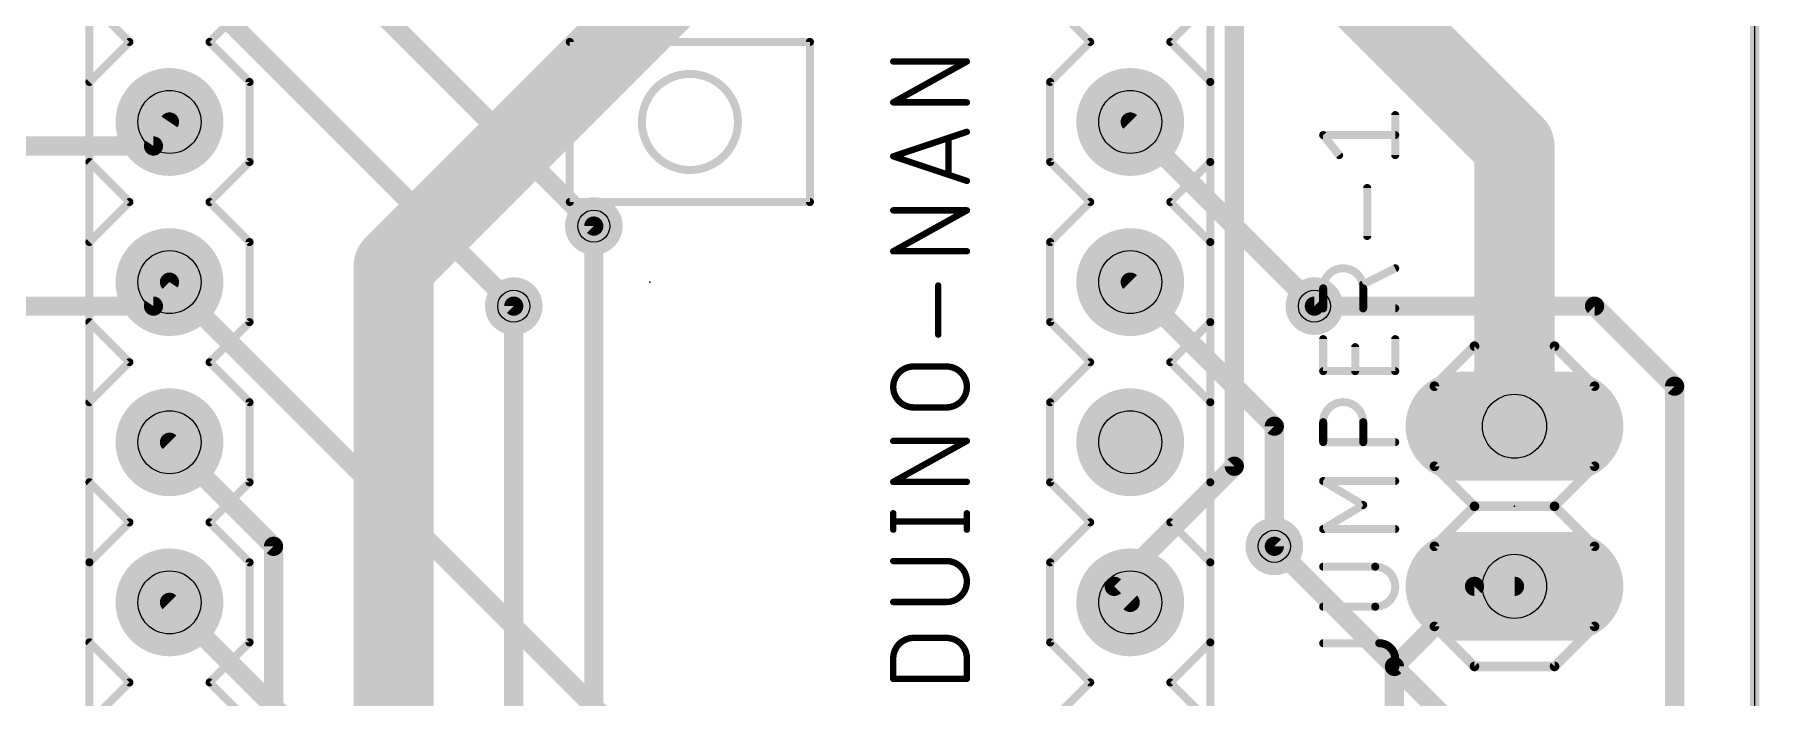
# Model space of a CAD drawing. Extents: x -0.05 to 2.15, y -0.05 to 2.68.
# Drawn here: x 1.076 to 2.153, y 1.181 to 1.595 of the extents above; entities that cross this region are included whole.
import ezdxf

# ---------------------------------------------------------------- set-up
doc = ezdxf.new("R2010")
doc.units = 0
for name, color, linetype in [('1', 12, 'CONTINUOUS'), ('16', 132, 'CONTINUOUS'), ('17', 110, 'CONTINUOUS'), ('18', 110, 'CONTINUOUS'), ('20', 31, 'CONTINUOUS'), ('21', 253, 'CONTINUOUS'), ('23', 53, 'CONTINUOUS'), ('25', 253, 'CONTINUOUS'), ('29', 253, 'CONTINUOUS'), ('30', 253, 'CONTINUOUS'), ('44', 253, 'CONTINUOUS'), ('51', 253, 'CONTINUOUS')]:
    doc.layers.add(name, color=color, linetype=linetype)

# ---------------------------------------------------------------- blocks, each defined once
blk = doc.blocks.new('RECT')
blk.add_solid([(-0.5, -0.5), (0.5, -0.5), (-0.5, 0.5), (0.5, 0.5)])
blk = doc.blocks.new('LONGP100')
at = {"const_width": 1}
blk.add_lwpolyline([(-0.5, 0), (0.5, 0)], dxfattribs=at)
at = {"const_width": 0.5}
for points in [[(-0.5, 0.25, 1), (-0.5, -0.25)], [(0.5, -0.25, 1), (0.5, 0.25)]]:
    blk.add_lwpolyline(points, format="xyb", dxfattribs=at)
blk = doc.blocks.new('ROUNDP')
at = {"const_width": 0.5}
blk.add_lwpolyline([(0, -0.25, 1), (0, 0.25, 1), (0, -0.25)], format="xyb", dxfattribs=at)
blk = doc.blocks.new('ROUNDV')
at = {"const_width": 0.5}
blk.add_lwpolyline([(0, -0.25, 1), (0, 0.25, 1), (0, -0.25)], format="xyb", dxfattribs=at)

msp = doc.modelspace()

# ---------------------------------------------------------------- linework, layer by layer
at = {"layer": '1'}
for points, const_width in [([(2.15, 0.05), (2.15, 2.25)], 0.006), ([(1.16, 1.74), (1.425, 1.475)], 0.012), ([(1.825, 1.325), (1.825, 1.675)], 0.012), ([(1.16, 1.64), (1.375, 1.425)], 0.012), ([(1.15, 1.525), (1.16, 1.54)], 0.012), ([(1.15, 1.525), (0.8, 1.525)], 0.012), ([(1.16, 1.44), (1.475, 1.125)], 0.012), ([(1.875, 1.425), (2.05, 1.425)], 0.012), ([(2.05, 1.425), (2.1, 1.375)], 0.012), ([(2.1, 1.375), (2.1, 0.625)], 0.012), ([(1.75, 1.25), (1.825, 1.325)], 0.012), ([(1.85, 1.275), (2.075, 1.05)], 0.012), ([(1.75, 1.25), (1.76, 1.24)], 0.012), ([(1.6, 0.8), (1.16, 1.24)], 0.012)]:
    msp.add_lwpolyline(points, dxfattribs=dict(at, const_width=const_width))
at = {"layer": '1', "const_width": 0.006}
for points in [[(1.162496, 1.538336, 1), (1.157504, 1.541664)], [(1.15, 1.522, 1), (1.15, 1.528)], [(1.147504, 1.526664, 1), (1.152496, 1.523336)], [(1.422879, 1.472879, 1), (1.427121, 1.477121)], [(1.162121, 1.442121, 1), (1.157879, 1.437879)], [(1.372879, 1.422879, 1), (1.377121, 1.427121)], [(1.875, 1.428, 1), (1.875, 1.422)], [(2.052121, 1.427121, 1), (2.047879, 1.422879)], [(2.05, 1.422, 1), (2.05, 1.428)], [(2.103, 1.375, 1), (2.097, 1.375)], [(2.097879, 1.372879, 1), (2.102121, 1.377121)], [(1.822, 1.325, 1), (1.828, 1.325)], [(1.827121, 1.322879, 1), (1.822879, 1.327121)], [(1.852121, 1.277121, 1), (1.847879, 1.272879)], [(1.752121, 1.252121, 1), (1.747879, 1.247879)], [(1.747879, 1.252121, 1), (1.752121, 1.247879)], [(1.162121, 1.242121, 1), (1.157879, 1.237879)], [(1.757879, 1.237879, 1), (1.762121, 1.242121)]]:
    msp.add_lwpolyline(points, format="xyb", dxfattribs=at)
at = {"layer": '16'}
for points, const_width in [([(2.15, 0), (2.15, 2.3)], 0.006), ([(1.3, 1.45), (1.675, 1.825)], 0.05), ([(1.85, 1.675), (2, 1.525)], 0.05), ([(1.76, 1.54), (1.875, 1.425)], 0.012), ([(2, 1.525), (2, 1.35)], 0.05), ([(1.425, 1.475), (1.425, 0.7)], 0.012), ([(1.3, 0.75), (1.3, 1.45)], 0.05), ([(1.15, 1.425), (1.16, 1.44)], 0.012), ([(1.76, 1.44), (1.85, 1.35)], 0.012), ([(0.7, 1.425), (1.15, 1.425)], 0.012), ([(1.375, 1.425), (1.375, 0.725)], 0.012), ([(1.85, 1.35), (1.85, 1.275)], 0.012), ([(1.225, 1.275), (1.16, 1.34)], 0.012), ([(1.225, 1.05), (1.225, 1.275)], 0.012), ([(1.975, 1.25), (1.925, 1.2)], 0.012), ([(2, 1.25), (1.975, 1.25)], 0.012), ([(1.925, 1.2), (1.925, 0.775)], 0.012)]:
    msp.add_lwpolyline(points, dxfattribs=dict(at, const_width=const_width))
for points, const_width in [([(1.762121, 1.542121, 1), (1.757879, 1.537879)], 0.006), ([(2.0125, 1.525, 1), (1.9875, 1.525)], 0.025), ([(1.991161, 1.516161, 1), (2.008839, 1.533839)], 0.025), ([(1.428, 1.475, 1), (1.422, 1.475)], 0.006), ([(1.3125, 1.45, 1), (1.2875, 1.45)], 0.025), ([(1.291161, 1.458839, 1), (1.308839, 1.441161)], 0.025), ([(1.162496, 1.438336, 1), (1.157504, 1.441664)], 0.006), ([(1.762121, 1.442121, 1), (1.757879, 1.437879)], 0.006), ([(1.147504, 1.426664, 1), (1.152496, 1.423336)], 0.006), ([(1.15, 1.422, 1), (1.15, 1.428)], 0.006), ([(1.378, 1.425, 1), (1.372, 1.425)], 0.006), ([(1.872879, 1.422879, 1), (1.877121, 1.427121)], 0.006), ([(1.9875, 1.35, 1), (2.0125, 1.35)], 0.025), ([(1.853, 1.35, 1), (1.847, 1.35)], 0.006), ([(1.847879, 1.347879, 1), (1.852121, 1.352121)], 0.006), ([(1.162121, 1.342121, 1), (1.157879, 1.337879)], 0.006), ([(1.228, 1.275, 1), (1.222, 1.275)], 0.006), ([(1.222879, 1.272879, 1), (1.227121, 1.277121)], 0.006), ([(1.847, 1.275, 1), (1.853, 1.275)], 0.006), ([(1.975, 1.253, 1), (1.975, 1.247)], 0.006), ([(1.977121, 1.247879, 1), (1.972879, 1.252121)], 0.006), ([(2, 1.247, 1), (2, 1.253)], 0.006), ([(1.928, 1.2, 1), (1.922, 1.2)], 0.006), ([(1.922879, 1.202121, 1), (1.927121, 1.197879)], 0.006)]:
    msp.add_lwpolyline(points, format="xyb", dxfattribs=dict(at, const_width=const_width))
at = {"layer": '20'}
msp.add_line((2.15, 0), (2.15, 2.3), dxfattribs=at)
at = {"layer": '21'}
for points, const_width in [([(1.11, 1.915), (1.11, 1.265)], 0.005), ([(1.11, 1.615), (1.135, 1.59)], 0.005), ([(1.185, 1.59), (1.21, 1.615)], 0.005), ([(1.735, 1.59), (1.71, 1.615)], 0.005), ([(1.785, 1.59), (1.81, 1.615)], 0.005), ([(1.81, 1.565), (1.81, 1.615)], 0.005), ([(1.135, 1.59), (1.11, 1.565)], 0.005), ([(1.21, 1.565), (1.185, 1.59)], 0.005), ([(1.56, 1.59), (1.41, 1.59)], 0.005), ([(1.41, 1.59), (1.41, 1.49)], 0.005), ([(1.56, 1.49), (1.56, 1.59)], 0.005), ([(1.71, 1.565), (1.735, 1.59)], 0.005), ([(1.81, 1.565), (1.785, 1.59)], 0.005), ([(1.21, 1.515), (1.21, 1.565)], 0.005), ([(1.71, 1.515), (1.71, 1.565)], 0.005), ([(1.81, 1.515), (1.81, 1.565)], 0.005), ([(1.11, 1.515), (1.135, 1.49)], 0.005), ([(1.185, 1.49), (1.21, 1.515)], 0.005), ([(1.735, 1.49), (1.71, 1.515)], 0.005), ([(1.785, 1.49), (1.81, 1.515)], 0.005), ([(1.81, 1.465), (1.81, 1.515)], 0.005), ([(1.135, 1.49), (1.11, 1.465)], 0.005), ([(1.21, 1.465), (1.185, 1.49)], 0.005), ([(1.41, 1.49), (1.56, 1.49)], 0.005), ([(1.71, 1.465), (1.735, 1.49)], 0.005), ([(1.81, 1.465), (1.785, 1.49)], 0.005), ([(1.21, 1.415), (1.21, 1.465)], 0.005), ([(1.71, 1.415), (1.71, 1.465)], 0.005), ([(1.81, 1.415), (1.81, 1.465)], 0.005), ([(1.11, 1.415), (1.135, 1.39)], 0.005), ([(1.185, 1.39), (1.21, 1.415)], 0.005), ([(1.735, 1.39), (1.71, 1.415)], 0.005), ([(1.785, 1.39), (1.81, 1.415)], 0.005), ([(1.81, 1.365), (1.81, 1.415)], 0.005), ([(1.95, 1.375), (1.975, 1.4)], 0.006), ([(1.975, 1.4), (2.025, 1.4)], 0.006), ([(2.025, 1.4), (2.05, 1.375)], 0.006), ([(1.135, 1.39), (1.11, 1.365)], 0.005), ([(1.21, 1.365), (1.185, 1.39)], 0.005), ([(1.71, 1.365), (1.735, 1.39)], 0.005), ([(1.81, 1.365), (1.785, 1.39)], 0.005), ([(1.95, 1.325), (1.95, 1.375)], 0.006), ([(2.05, 1.375), (2.05, 1.325)], 0.006), ([(1.21, 1.315), (1.21, 1.365)], 0.005), ([(1.71, 1.315), (1.71, 1.365)], 0.005), ([(1.81, 1.315), (1.81, 1.365)], 0.005), ([(1.975, 1.3), (1.95, 1.325)], 0.006), ([(2.05, 1.325), (2.025, 1.3)], 0.006), ([(1.11, 1.315), (1.135, 1.29)], 0.005), ([(1.185, 1.29), (1.21, 1.315)], 0.005), ([(1.735, 1.29), (1.71, 1.315)], 0.005), ([(1.785, 1.29), (1.81, 1.315)], 0.005), ([(1.81, 1.265), (1.81, 1.315)], 0.005), ([(1.95, 1.275), (1.975, 1.3)], 0.006), ([(1.975, 1.3), (2.025, 1.3)], 0.006), ([(2.025, 1.3), (2.05, 1.275)], 0.006), ([(1.135, 1.29), (1.11, 1.265)], 0.005), ([(1.21, 1.265), (1.185, 1.29)], 0.005), ([(1.71, 1.265), (1.735, 1.29)], 0.005), ([(1.81, 1.265), (1.785, 1.29)], 0.005), ([(1.95, 1.225), (1.95, 1.275)], 0.006), ([(2.05, 1.275), (2.05, 1.225)], 0.006), ([(1.11, 1.265), (1.11, 0.965)], 0.005), ([(1.21, 1.215), (1.21, 1.265)], 0.005), ([(1.71, 1.215), (1.71, 1.265)], 0.005), ([(1.81, 1.215), (1.81, 1.265)], 0.005), ([(1.11, 1.215), (1.135, 1.19)], 0.005), ([(1.185, 1.19), (1.21, 1.215)], 0.005), ([(1.735, 1.19), (1.71, 1.215)], 0.005), ([(1.785, 1.19), (1.81, 1.215)], 0.005), ([(1.81, 1.165), (1.81, 1.215)], 0.005), ([(1.95, 1.225), (1.975, 1.2)], 0.006), ([(2.025, 1.2), (2.05, 1.225)], 0.006), ([(1.975, 1.2), (2.025, 1.2)], 0.006), ([(1.135, 1.19), (1.11, 1.165)], 0.005), ([(1.21, 1.165), (1.185, 1.19)], 0.005), ([(1.71, 1.165), (1.735, 1.19)], 0.005), ([(1.81, 1.165), (1.785, 1.19)], 0.005)]:
    msp.add_lwpolyline(points, dxfattribs=dict(at, const_width=const_width))
for points, const_width in [([(1.135884, 1.589116, 1), (1.134116, 1.590884)], 0.0025), ([(1.134116, 1.589116, 1), (1.135884, 1.590884)], 0.0025), ([(1.185884, 1.590884, 1), (1.184116, 1.589116)], 0.0025), ([(1.184116, 1.590884, 1), (1.185884, 1.589116)], 0.0025), ([(1.41, 1.59125, 1), (1.41, 1.58875)], 0.0025), ([(1.41125, 1.59, 1), (1.40875, 1.59)], 0.0025), ([(1.56125, 1.59, 1), (1.55875, 1.59)], 0.0025), ([(1.56, 1.58875, 1), (1.56, 1.59125)], 0.0025), ([(1.735884, 1.589116, 1), (1.734116, 1.590884)], 0.0025), ([(1.734116, 1.589116, 1), (1.735884, 1.590884)], 0.0025), ([(1.785884, 1.590884, 1), (1.784116, 1.589116)], 0.0025), ([(1.784116, 1.590884, 1), (1.785884, 1.589116)], 0.0025), ([(1.109116, 1.565884, 1), (1.110884, 1.564116)], 0.0025), ([(1.21125, 1.565, 1), (1.20875, 1.565)], 0.0025), ([(1.209116, 1.564116, 1), (1.210884, 1.565884)], 0.0025), ([(1.485, 1.51, 1), (1.485, 1.57, 1), (1.485, 1.51)], 0.005), ([(1.71125, 1.565, 1), (1.70875, 1.565)], 0.0025), ([(1.709116, 1.565884, 1), (1.710884, 1.564116)], 0.0025), ([(1.81125, 1.565, 1), (1.80875, 1.565)], 0.0025), ([(1.80875, 1.565, 1), (1.81125, 1.565)], 0.0025), ([(1.809116, 1.564116, 1), (1.810884, 1.565884)], 0.0025), ([(1.110884, 1.515884, 1), (1.109116, 1.514116)], 0.0025), ([(1.20875, 1.515, 1), (1.21125, 1.515)], 0.0025), ([(1.210884, 1.514116, 1), (1.209116, 1.515884)], 0.0025), ([(1.710884, 1.515884, 1), (1.709116, 1.514116)], 0.0025), ([(1.70875, 1.515, 1), (1.71125, 1.515)], 0.0025), ([(1.81125, 1.515, 1), (1.80875, 1.515)], 0.0025), ([(1.80875, 1.515, 1), (1.81125, 1.515)], 0.0025), ([(1.810884, 1.514116, 1), (1.809116, 1.515884)], 0.0025), ([(1.135884, 1.489116, 1), (1.134116, 1.490884)], 0.0025), ([(1.134116, 1.489116, 1), (1.135884, 1.490884)], 0.0025), ([(1.185884, 1.490884, 1), (1.184116, 1.489116)], 0.0025), ([(1.184116, 1.490884, 1), (1.185884, 1.489116)], 0.0025), ([(1.41, 1.49125, 1), (1.41, 1.48875)], 0.0025), ([(1.40875, 1.49, 1), (1.41125, 1.49)], 0.0025), ([(1.55875, 1.49, 1), (1.56125, 1.49)], 0.0025), ([(1.56, 1.48875, 1), (1.56, 1.49125)], 0.0025), ([(1.735884, 1.489116, 1), (1.734116, 1.490884)], 0.0025), ([(1.734116, 1.489116, 1), (1.735884, 1.490884)], 0.0025), ([(1.785884, 1.490884, 1), (1.784116, 1.489116)], 0.0025), ([(1.784116, 1.490884, 1), (1.785884, 1.489116)], 0.0025), ([(1.109116, 1.465884, 1), (1.110884, 1.464116)], 0.0025), ([(1.21125, 1.465, 1), (1.20875, 1.465)], 0.0025), ([(1.209116, 1.464116, 1), (1.210884, 1.465884)], 0.0025), ([(1.71125, 1.465, 1), (1.70875, 1.465)], 0.0025), ([(1.709116, 1.465884, 1), (1.710884, 1.464116)], 0.0025), ([(1.81125, 1.465, 1), (1.80875, 1.465)], 0.0025), ([(1.80875, 1.465, 1), (1.81125, 1.465)], 0.0025), ([(1.809116, 1.464116, 1), (1.810884, 1.465884)], 0.0025), ([(1.110884, 1.415884, 1), (1.109116, 1.414116)], 0.0025), ([(1.20875, 1.415, 1), (1.21125, 1.415)], 0.0025), ([(1.210884, 1.414116, 1), (1.209116, 1.415884)], 0.0025), ([(1.710884, 1.415884, 1), (1.709116, 1.414116)], 0.0025), ([(1.70875, 1.415, 1), (1.71125, 1.415)], 0.0025), ([(1.81125, 1.415, 1), (1.80875, 1.415)], 0.0025), ([(1.80875, 1.415, 1), (1.81125, 1.415)], 0.0025), ([(1.810884, 1.414116, 1), (1.809116, 1.415884)], 0.0025), ([(1.975, 1.4015, 1), (1.975, 1.3985)], 0.003), ([(1.976061, 1.398939, 1), (1.973939, 1.401061)], 0.003), ([(2.026061, 1.401061, 1), (2.023939, 1.398939)], 0.003), ([(2.025, 1.3985, 1), (2.025, 1.4015)], 0.003), ([(1.135884, 1.389116, 1), (1.134116, 1.390884)], 0.0025), ([(1.134116, 1.389116, 1), (1.135884, 1.390884)], 0.0025), ([(1.185884, 1.390884, 1), (1.184116, 1.389116)], 0.0025), ([(1.184116, 1.390884, 1), (1.185884, 1.389116)], 0.0025), ([(1.735884, 1.389116, 1), (1.734116, 1.390884)], 0.0025), ([(1.734116, 1.389116, 1), (1.735884, 1.390884)], 0.0025), ([(1.785884, 1.390884, 1), (1.784116, 1.389116)], 0.0025), ([(1.784116, 1.390884, 1), (1.785884, 1.389116)], 0.0025), ([(1.9515, 1.375, 1), (1.9485, 1.375)], 0.003), ([(1.948939, 1.376061, 1), (1.951061, 1.373939)], 0.003), ([(2.0515, 1.375, 1), (2.0485, 1.375)], 0.003), ([(2.048939, 1.373939, 1), (2.051061, 1.376061)], 0.003), ([(1.109116, 1.365884, 1), (1.110884, 1.364116)], 0.0025), ([(1.21125, 1.365, 1), (1.20875, 1.365)], 0.0025), ([(1.209116, 1.364116, 1), (1.210884, 1.365884)], 0.0025), ([(1.71125, 1.365, 1), (1.70875, 1.365)], 0.0025), ([(1.709116, 1.365884, 1), (1.710884, 1.364116)], 0.0025), ([(1.81125, 1.365, 1), (1.80875, 1.365)], 0.0025), ([(1.80875, 1.365, 1), (1.81125, 1.365)], 0.0025), ([(1.809116, 1.364116, 1), (1.810884, 1.365884)], 0.0025), ([(1.951061, 1.326061, 1), (1.948939, 1.323939)], 0.003), ([(1.9485, 1.325, 1), (1.9515, 1.325)], 0.003), ([(2.0485, 1.325, 1), (2.0515, 1.325)], 0.003), ([(2.051061, 1.323939, 1), (2.048939, 1.326061)], 0.003), ([(1.110884, 1.315884, 1), (1.109116, 1.314116)], 0.0025), ([(1.20875, 1.315, 1), (1.21125, 1.315)], 0.0025), ([(1.210884, 1.314116, 1), (1.209116, 1.315884)], 0.0025), ([(1.710884, 1.315884, 1), (1.709116, 1.314116)], 0.0025), ([(1.70875, 1.315, 1), (1.71125, 1.315)], 0.0025), ([(1.81125, 1.315, 1), (1.80875, 1.315)], 0.0025), ([(1.80875, 1.315, 1), (1.81125, 1.315)], 0.0025), ([(1.810884, 1.314116, 1), (1.809116, 1.315884)], 0.0025), ([(1.975, 1.3015, 1), (1.975, 1.2985)], 0.003), ([(1.976061, 1.298939, 1), (1.973939, 1.301061)], 0.003), ([(1.973939, 1.298939, 1), (1.976061, 1.301061)], 0.003), ([(2.026061, 1.301061, 1), (2.023939, 1.298939)], 0.003), ([(2.023939, 1.301061, 1), (2.026061, 1.298939)], 0.003), ([(2.025, 1.2985, 1), (2.025, 1.3015)], 0.003), ([(1.135884, 1.289116, 1), (1.134116, 1.290884)], 0.0025), ([(1.134116, 1.289116, 1), (1.135884, 1.290884)], 0.0025), ([(1.185884, 1.290884, 1), (1.184116, 1.289116)], 0.0025), ([(1.184116, 1.290884, 1), (1.185884, 1.289116)], 0.0025), ([(1.735884, 1.289116, 1), (1.734116, 1.290884)], 0.0025), ([(1.734116, 1.289116, 1), (1.735884, 1.290884)], 0.0025), ([(1.785884, 1.290884, 1), (1.784116, 1.289116)], 0.0025), ([(1.784116, 1.290884, 1), (1.785884, 1.289116)], 0.0025), ([(1.9515, 1.275, 1), (1.9485, 1.275)], 0.003), ([(1.948939, 1.276061, 1), (1.951061, 1.273939)], 0.003), ([(2.0515, 1.275, 1), (2.0485, 1.275)], 0.003), ([(2.048939, 1.273939, 1), (2.051061, 1.276061)], 0.003), ([(1.11125, 1.265, 1), (1.10875, 1.265)], 0.0025), ([(1.109116, 1.265884, 1), (1.110884, 1.264116)], 0.0025), ([(1.10875, 1.265, 1), (1.11125, 1.265)], 0.0025), ([(1.21125, 1.265, 1), (1.20875, 1.265)], 0.0025), ([(1.209116, 1.264116, 1), (1.210884, 1.265884)], 0.0025), ([(1.71125, 1.265, 1), (1.70875, 1.265)], 0.0025), ([(1.709116, 1.265884, 1), (1.710884, 1.264116)], 0.0025), ([(1.81125, 1.265, 1), (1.80875, 1.265)], 0.0025), ([(1.80875, 1.265, 1), (1.81125, 1.265)], 0.0025), ([(1.809116, 1.264116, 1), (1.810884, 1.265884)], 0.0025), ([(1.110884, 1.215884, 1), (1.109116, 1.214116)], 0.0025), ([(1.210884, 1.214116, 1), (1.209116, 1.215884)], 0.0025), ([(1.710884, 1.215884, 1), (1.709116, 1.214116)], 0.0025), ([(1.81125, 1.215, 1), (1.80875, 1.215)], 0.0025), ([(1.810884, 1.214116, 1), (1.809116, 1.215884)], 0.0025), ([(1.951061, 1.226061, 1), (1.948939, 1.223939)], 0.003), ([(1.9485, 1.225, 1), (1.9515, 1.225)], 0.003), ([(2.0485, 1.225, 1), (2.0515, 1.225)], 0.003), ([(2.051061, 1.223939, 1), (2.048939, 1.226061)], 0.003), ([(1.20875, 1.215, 1), (1.21125, 1.215)], 0.0025), ([(1.70875, 1.215, 1), (1.71125, 1.215)], 0.0025), ([(1.80875, 1.215, 1), (1.81125, 1.215)], 0.0025), ([(1.975, 1.2015, 1), (1.975, 1.1985)], 0.003), ([(1.973939, 1.198939, 1), (1.976061, 1.201061)], 0.003), ([(2.023939, 1.201061, 1), (2.026061, 1.198939)], 0.003), ([(2.025, 1.1985, 1), (2.025, 1.2015)], 0.003), ([(1.135884, 1.189116, 1), (1.134116, 1.190884)], 0.0025), ([(1.134116, 1.189116, 1), (1.135884, 1.190884)], 0.0025), ([(1.185884, 1.190884, 1), (1.184116, 1.189116)], 0.0025), ([(1.184116, 1.190884, 1), (1.185884, 1.189116)], 0.0025), ([(1.735884, 1.189116, 1), (1.734116, 1.190884)], 0.0025), ([(1.734116, 1.189116, 1), (1.735884, 1.190884)], 0.0025), ([(1.785884, 1.190884, 1), (1.784116, 1.189116)], 0.0025), ([(1.784116, 1.190884, 1), (1.785884, 1.189116)], 0.0025)]:
    msp.add_lwpolyline(points, format="xyb", dxfattribs=dict(at, const_width=const_width))
at = {"layer": '23'}
for p in [(1.46, 1.44), (2, 1.3)]:
    msp.add_point(p, dxfattribs=at)
at = {"layer": '25'}
for points, const_width in [([(1.612, 1.55225), (1.658, 1.577805)], 0.004), ([(1.658, 1.577805), (1.612, 1.577805)], 0.004), ([(1.658, 1.55225), (1.612, 1.55225)], 0.004), ([(1.9255, 1.519294), (1.9255, 1.544294)], 0.005), ([(1.612, 1.518528), (1.658, 1.533861)], 0.004), ([(1.6465, 1.530028), (1.6465, 1.507028)], 0.004), ([(1.8905, 1.519294), (1.8805, 1.531794)], 0.005), ([(1.8805, 1.531794), (1.9255, 1.531794)], 0.005), ([(1.658, 1.503194), (1.612, 1.518528)], 0.004), ([(1.908, 1.468794), (1.908, 1.498794)], 0.005), ([(1.612, 1.45925), (1.658, 1.484805)], 0.004), ([(1.658, 1.484805), (1.612, 1.484805)], 0.004), ([(1.658, 1.45925), (1.612, 1.45925)], 0.004), ([(1.9255, 1.44862), (1.9055, 1.43862)], 0.005), ([(1.640111, 1.407195), (1.640111, 1.437861)], 0.004), ([(1.8805, 1.42362), (1.8805, 1.43612)], 0.005), ([(1.9055, 1.43612), (1.9055, 1.42362)], 0.005), ([(1.9255, 1.42362), (1.8805, 1.42362)], 0.005), ([(1.8805, 1.384394), (1.8805, 1.404394)], 0.005), ([(1.9005, 1.384394), (1.9005, 1.399394)], 0.005), ([(1.9255, 1.404394), (1.9255, 1.384394)], 0.005), ([(1.624778, 1.387306), (1.645222, 1.387306)], 0.004), ([(1.9255, 1.384394), (1.8805, 1.384394)], 0.005), ([(1.645222, 1.36175), (1.624778, 1.36175)], 0.004), ([(1.8805, 1.340044), (1.8805, 1.352544)], 0.005), ([(1.9055, 1.352544), (1.9055, 1.340044)], 0.005), ([(1.612, 1.31525), (1.658, 1.340806)], 0.004), ([(1.658, 1.340806), (1.612, 1.340806)], 0.004), ([(1.9255, 1.340044), (1.8805, 1.340044)], 0.005), ([(1.658, 1.31525), (1.612, 1.31525)], 0.004), ([(1.9055, 1.300794), (1.8805, 1.315794)], 0.005), ([(1.8805, 1.315794), (1.9255, 1.315794)], 0.005), ([(1.612, 1.285417), (1.612, 1.295639)], 0.004), ([(1.658, 1.285417), (1.658, 1.295639)], 0.004), ([(1.8805, 1.285794), (1.9055, 1.300794)], 0.005), ([(1.612, 1.290528), (1.658, 1.290528)], 0.004), ([(1.9255, 1.285794), (1.8805, 1.285794)], 0.005), ([(1.645222, 1.265806), (1.612, 1.265806)], 0.004), ([(1.913, 1.262294), (1.8805, 1.262294)], 0.005), ([(1.612, 1.24025), (1.645222, 1.24025)], 0.004), ([(1.8805, 1.237294), (1.913, 1.237294)], 0.005), ([(1.624778, 1.217806), (1.645222, 1.217806)], 0.004), ([(1.612, 1.19225), (1.612, 1.205028)], 0.004), ([(1.658, 1.205028), (1.658, 1.19225)], 0.004), ([(1.8805, 1.2145), (1.9155, 1.2145)], 0.005), ([(1.9255, 1.2045), (1.9255, 1.1995)], 0.005), ([(1.658, 1.19225), (1.612, 1.19225)], 0.004)]:
    msp.add_lwpolyline(points, dxfattribs=dict(at, const_width=const_width))
for points, const_width in [([(1.612, 1.578805, 1), (1.612, 1.576805)], 0.002), ([(1.658486, 1.576931, 1), (1.657514, 1.57868)], 0.002), ([(1.658, 1.576805, 1), (1.658, 1.578805)], 0.002), ([(1.612, 1.55325, 1), (1.612, 1.55125)], 0.002), ([(1.611514, 1.553124, 1), (1.612486, 1.551376)], 0.002), ([(1.658, 1.55125, 1), (1.658, 1.55325)], 0.002), ([(1.92675, 1.544294, 1), (1.92425, 1.544294)], 0.0025), ([(1.6475, 1.530028, 1), (1.6455, 1.530028)], 0.002), ([(1.658316, 1.532912, 1), (1.657684, 1.53481)], 0.002), ([(1.881476, 1.532575, 1), (1.879524, 1.531013)], 0.0025), ([(1.8805, 1.533044, 1), (1.8805, 1.530544)], 0.0025), ([(1.9255, 1.530544, 1), (1.9255, 1.533044)], 0.0025), ([(1.612316, 1.519476, 1), (1.611684, 1.517579)], 0.002), ([(1.611684, 1.519476, 1), (1.612316, 1.517579)], 0.002), ([(1.889524, 1.518513, 1), (1.891476, 1.520075)], 0.0025), ([(1.92425, 1.519294, 1), (1.92675, 1.519294)], 0.0025), ([(1.6455, 1.507028, 1), (1.6475, 1.507028)], 0.002), ([(1.657684, 1.502246, 1), (1.658316, 1.504143)], 0.002), ([(1.90925, 1.498794, 1), (1.90675, 1.498794)], 0.0025), ([(1.612, 1.485805, 1), (1.612, 1.483805)], 0.002), ([(1.658486, 1.483931, 1), (1.657514, 1.48568)], 0.002), ([(1.658, 1.483805, 1), (1.658, 1.485805)], 0.002), ([(1.90675, 1.468794, 1), (1.90925, 1.468794)], 0.0025), ([(1.612, 1.46025, 1), (1.612, 1.45825)], 0.002), ([(1.611514, 1.460124, 1), (1.612486, 1.458376)], 0.002), ([(1.658, 1.45825, 1), (1.658, 1.46025)], 0.002), ([(1.9055, 1.43612, 1), (1.8805, 1.43612)], 0.005), ([(1.926059, 1.447502, 1), (1.924941, 1.449738)], 0.0025), ([(1.641111, 1.437861, 1), (1.639111, 1.437861)], 0.002), ([(1.88175, 1.43612, 1), (1.87925, 1.43612)], 0.0025), ([(1.87925, 1.43612, 1), (1.88175, 1.43612)], 0.0025), ([(1.904941, 1.439738, 1), (1.906059, 1.437502)], 0.0025), ([(1.90675, 1.43612, 1), (1.90425, 1.43612)], 0.0025), ([(1.90425, 1.43612, 1), (1.90675, 1.43612)], 0.0025), ([(1.8805, 1.42487, 1), (1.8805, 1.42237)], 0.0025), ([(1.87925, 1.42362, 1), (1.88175, 1.42362)], 0.0025), ([(1.90425, 1.42362, 1), (1.90675, 1.42362)], 0.0025), ([(1.9255, 1.42237, 1), (1.9255, 1.42487)], 0.0025), ([(1.639111, 1.407195, 1), (1.641111, 1.407195)], 0.002), ([(1.88175, 1.404394, 1), (1.87925, 1.404394)], 0.0025), ([(1.90175, 1.399394, 1), (1.89925, 1.399394)], 0.0025), ([(1.92675, 1.404394, 1), (1.92425, 1.404394)], 0.0025), ([(1.624778, 1.387305, 1), (1.624778, 1.36175)], 0.004), ([(1.624778, 1.388306, 1), (1.624778, 1.386306)], 0.002), ([(1.624778, 1.386305, 1), (1.624778, 1.388305)], 0.002), ([(1.645222, 1.36175, 1), (1.645222, 1.387306)], 0.004), ([(1.645222, 1.388306, 1), (1.645222, 1.386306)], 0.002), ([(1.645222, 1.386306, 1), (1.645222, 1.388306)], 0.002), ([(1.8805, 1.385644, 1), (1.8805, 1.383144)], 0.0025), ([(1.87925, 1.384394, 1), (1.88175, 1.384394)], 0.0025), ([(1.89925, 1.384394, 1), (1.90175, 1.384394)], 0.0025), ([(1.92425, 1.384394, 1), (1.92675, 1.384394)], 0.0025), ([(1.9255, 1.383144, 1), (1.9255, 1.385644)], 0.0025), ([(1.624778, 1.36275, 1), (1.624778, 1.36075)], 0.002), ([(1.624778, 1.36075, 1), (1.624778, 1.36275)], 0.002), ([(1.645222, 1.36275, 1), (1.645222, 1.36075)], 0.002), ([(1.645222, 1.36075, 1), (1.645222, 1.36275)], 0.002), ([(1.9055, 1.352544, 1), (1.8805, 1.352544)], 0.005), ([(1.88175, 1.352544, 1), (1.87925, 1.352544)], 0.0025), ([(1.87925, 1.352544, 1), (1.88175, 1.352544)], 0.0025), ([(1.90675, 1.352544, 1), (1.90425, 1.352544)], 0.0025), ([(1.90425, 1.352544, 1), (1.90675, 1.352544)], 0.0025), ([(1.612, 1.341806, 1), (1.612, 1.339806)], 0.002), ([(1.658486, 1.339932, 1), (1.657514, 1.34168)], 0.002), ([(1.658, 1.339806, 1), (1.658, 1.341806)], 0.002), ([(1.8805, 1.341294, 1), (1.8805, 1.338794)], 0.0025), ([(1.87925, 1.340044, 1), (1.88175, 1.340044)], 0.0025), ([(1.90425, 1.340044, 1), (1.90675, 1.340044)], 0.0025), ([(1.9255, 1.338794, 1), (1.9255, 1.341294)], 0.0025), ([(1.612, 1.31625, 1), (1.612, 1.31425)], 0.002), ([(1.611514, 1.316124, 1), (1.612486, 1.314376)], 0.002), ([(1.658, 1.31425, 1), (1.658, 1.31625)], 0.002), ([(1.881143, 1.316866, 1), (1.879857, 1.314722)], 0.0025), ([(1.8805, 1.317044, 1), (1.8805, 1.314544)], 0.0025), ([(1.9255, 1.314544, 1), (1.9255, 1.317044)], 0.0025), ([(1.613, 1.295639, 1), (1.611, 1.295639)], 0.002), ([(1.659, 1.295639, 1), (1.657, 1.295639)], 0.002), ([(1.906143, 1.299722, 1), (1.904857, 1.301866)], 0.0025), ([(1.904857, 1.299722, 1), (1.906143, 1.301866)], 0.0025), ([(1.612, 1.291528, 1), (1.612, 1.289528)], 0.002), ([(1.611, 1.285417, 1), (1.613, 1.285417)], 0.002), ([(1.657, 1.285417, 1), (1.659, 1.285417)], 0.002), ([(1.658, 1.289528, 1), (1.658, 1.291528)], 0.002), ([(1.8805, 1.287044, 1), (1.8805, 1.284544)], 0.0025), ([(1.879857, 1.286866, 1), (1.881143, 1.284722)], 0.0025), ([(1.9255, 1.284544, 1), (1.9255, 1.287044)], 0.0025), ([(1.612, 1.266806, 1), (1.612, 1.264806)], 0.002), ([(1.645222, 1.24025, 1), (1.645222, 1.265806)], 0.004), ([(1.645222, 1.266806, 1), (1.645222, 1.264806)], 0.002), ([(1.645222, 1.264806, 1), (1.645222, 1.266806)], 0.002), ([(1.8805, 1.263544, 1), (1.8805, 1.261044)], 0.0025), ([(1.913, 1.237294, 1), (1.913, 1.262294)], 0.005), ([(1.913, 1.263544, 1), (1.913, 1.261044)], 0.0025), ([(1.913, 1.261044, 1), (1.913, 1.263544)], 0.0025), ([(1.612, 1.24125, 1), (1.612, 1.23925)], 0.002), ([(1.645222, 1.24125, 1), (1.645222, 1.23925)], 0.002), ([(1.645222, 1.23925, 1), (1.645222, 1.24125)], 0.002), ([(1.8805, 1.238544, 1), (1.8805, 1.236044)], 0.0025), ([(1.913, 1.238544, 1), (1.913, 1.236044)], 0.0025), ([(1.913, 1.236044, 1), (1.913, 1.238544)], 0.0025), ([(1.624778, 1.217806, 0.414214), (1.612, 1.205028)], 0.004), ([(1.624778, 1.218806, 1), (1.624778, 1.216806)], 0.002), ([(1.624778, 1.216806, 1), (1.624778, 1.218806)], 0.002), ([(1.658, 1.205028, 0.414216), (1.645222, 1.217806)], 0.004), ([(1.645222, 1.218806, 1), (1.645222, 1.216806)], 0.002), ([(1.645222, 1.216806, 1), (1.645222, 1.218806)], 0.002), ([(1.613, 1.205028, 1), (1.611, 1.205028)], 0.002), ([(1.659, 1.205028, 1), (1.657, 1.205028)], 0.002), ([(1.8805, 1.21575, 1), (1.8805, 1.21325)], 0.0025), ([(1.9255, 1.2045, 0.414214), (1.9155, 1.2145)], 0.005), ([(1.9155, 1.21575, 1), (1.9155, 1.21325)], 0.0025), ([(1.9155, 1.21325, 1), (1.9155, 1.21575)], 0.0025), ([(1.92675, 1.2045, 1), (1.92425, 1.2045)], 0.0025), ([(1.611, 1.205028, 1), (1.613, 1.205028)], 0.002), ([(1.657, 1.205028, 1), (1.659, 1.205028)], 0.002), ([(1.92425, 1.2045, 1), (1.92675, 1.2045)], 0.0025), ([(1.92425, 1.1995, 1), (1.92675, 1.1995)], 0.0025), ([(1.612, 1.19325, 1), (1.612, 1.19125)], 0.002), ([(1.611, 1.19225, 1), (1.613, 1.19225)], 0.002), ([(1.657, 1.19225, 1), (1.659, 1.19225)], 0.002), ([(1.658, 1.19125, 1), (1.658, 1.19325)], 0.002)]:
    msp.add_lwpolyline(points, format="xyb", dxfattribs=dict(at, const_width=const_width))
at = {"layer": '44'}
for centre, radius in [((1.16, 1.54), 0.019685), ((1.76, 1.54), 0.019685), ((1.425, 1.475), 0.01), ((1.16, 1.44), 0.019685), ((1.76, 1.44), 0.019685), ((1.375, 1.425), 0.01), ((1.875, 1.425), 0.01), ((2, 1.35), 0.02), ((1.16, 1.34), 0.019685), ((1.76, 1.34), 0.019685), ((1.85, 1.275), 0.01), ((2, 1.25), 0.02), ((1.16, 1.24), 0.019685), ((1.76, 1.24), 0.019685)]:
    msp.add_circle(centre, radius, dxfattribs=at)

# ---------------------------------------------------------------- block references
at = {"layer": '17'}
for name, p, xscale, yscale, rotation in [('ROUNDP', (1.16, 1.54), 0.05937, 0.05937, 90), ('ROUNDP', (1.16, 1.54), 0.05937, 0.05937, 90), ('ROUNDP', (1.76, 1.54), 0.05937, 0.05937, 90), ('ROUNDP', (1.76, 1.54), 0.05937, 0.05937, 90), ('ROUNDP', (1.16, 1.44), 0.05937, 0.05937, 90), ('ROUNDP', (1.16, 1.44), 0.05937, 0.05937, 90), ('ROUNDP', (1.76, 1.44), 0.05937, 0.05937, 90), ('ROUNDP', (1.76, 1.44), 0.05937, 0.05937, 90), ('LONGP100', (2, 1.35), 0.06, 0.06, 180), ('LONGP100', (2, 1.35), 0.06, 0.06, 180), ('ROUNDP', (1.16, 1.34), 0.05937, 0.05937, 90), ('ROUNDP', (1.16, 1.34), 0.05937, 0.05937, 90), ('ROUNDP', (1.76, 1.34), 0.05937, 0.05937, 90), ('ROUNDP', (1.76, 1.34), 0.05937, 0.05937, 90), ('LONGP100', (2, 1.25), 0.06, 0.06, 180), ('LONGP100', (2, 1.25), 0.06, 0.06, 180), ('ROUNDP', (1.16, 1.24), 0.05937, 0.05937, 90), ('ROUNDP', (1.16, 1.24), 0.05937, 0.05937, 90), ('ROUNDP', (1.76, 1.24), 0.05937, 0.05937, 90), ('ROUNDP', (1.76, 1.24), 0.05937, 0.05937, 90)]:
    msp.add_blockref(name, p, dxfattribs=dict(at, xscale=xscale, yscale=yscale, rotation=rotation))
at = {"layer": '18', "xscale": 0.036, "yscale": 0.036}
for p in [(1.425, 1.475), (1.425, 1.475), (1.375, 1.425), (1.375, 1.425), (1.875, 1.425), (1.875, 1.425), (1.85, 1.275), (1.85, 1.275)]:
    msp.add_blockref('ROUNDV', p, dxfattribs=at)
at = {"layer": '29'}
for name, p, xscale, yscale, rotation in [('ROUNDP', (1.16, 1.54), 0.06737, 0.06737, 90), ('ROUNDP', (1.76, 1.54), 0.06737, 0.06737, 90), ('ROUNDP', (1.16, 1.44), 0.06737, 0.06737, 90), ('ROUNDP', (1.76, 1.44), 0.06737, 0.06737, 90), ('LONGP100', (2, 1.35), 0.068, 0.068, 180), ('ROUNDP', (1.16, 1.34), 0.06737, 0.06737, 90), ('ROUNDP', (1.76, 1.34), 0.06737, 0.06737, 90), ('LONGP100', (2, 1.25), 0.068, 0.068, 180), ('ROUNDP', (1.16, 1.24), 0.06737, 0.06737, 90), ('ROUNDP', (1.76, 1.24), 0.06737, 0.06737, 90)]:
    msp.add_blockref(name, p, dxfattribs=dict(at, xscale=xscale, yscale=yscale, rotation=rotation))
at = {"layer": '30'}
for name, p, xscale, yscale, rotation in [('ROUNDP', (1.16, 1.54), 0.06737, 0.06737, 90), ('ROUNDP', (1.76, 1.54), 0.06737, 0.06737, 90), ('ROUNDP', (1.16, 1.44), 0.06737, 0.06737, 90), ('ROUNDP', (1.76, 1.44), 0.06737, 0.06737, 90), ('LONGP100', (2, 1.35), 0.068, 0.068, 180), ('ROUNDP', (1.16, 1.34), 0.06737, 0.06737, 90), ('ROUNDP', (1.76, 1.34), 0.06737, 0.06737, 90), ('LONGP100', (2, 1.25), 0.068, 0.068, 180), ('ROUNDP', (1.16, 1.24), 0.06737, 0.06737, 90), ('ROUNDP', (1.76, 1.24), 0.06737, 0.06737, 90)]:
    msp.add_blockref(name, p, dxfattribs=dict(at, xscale=xscale, yscale=yscale, rotation=rotation))
at = {"layer": '51', "xscale": 0.02, "yscale": 0.02, "rotation": 90}
for p in [(2, 1.35), (2, 1.25)]:
    msp.add_blockref('RECT', p, dxfattribs=at)

doc.saveas('drawing.dxf')
